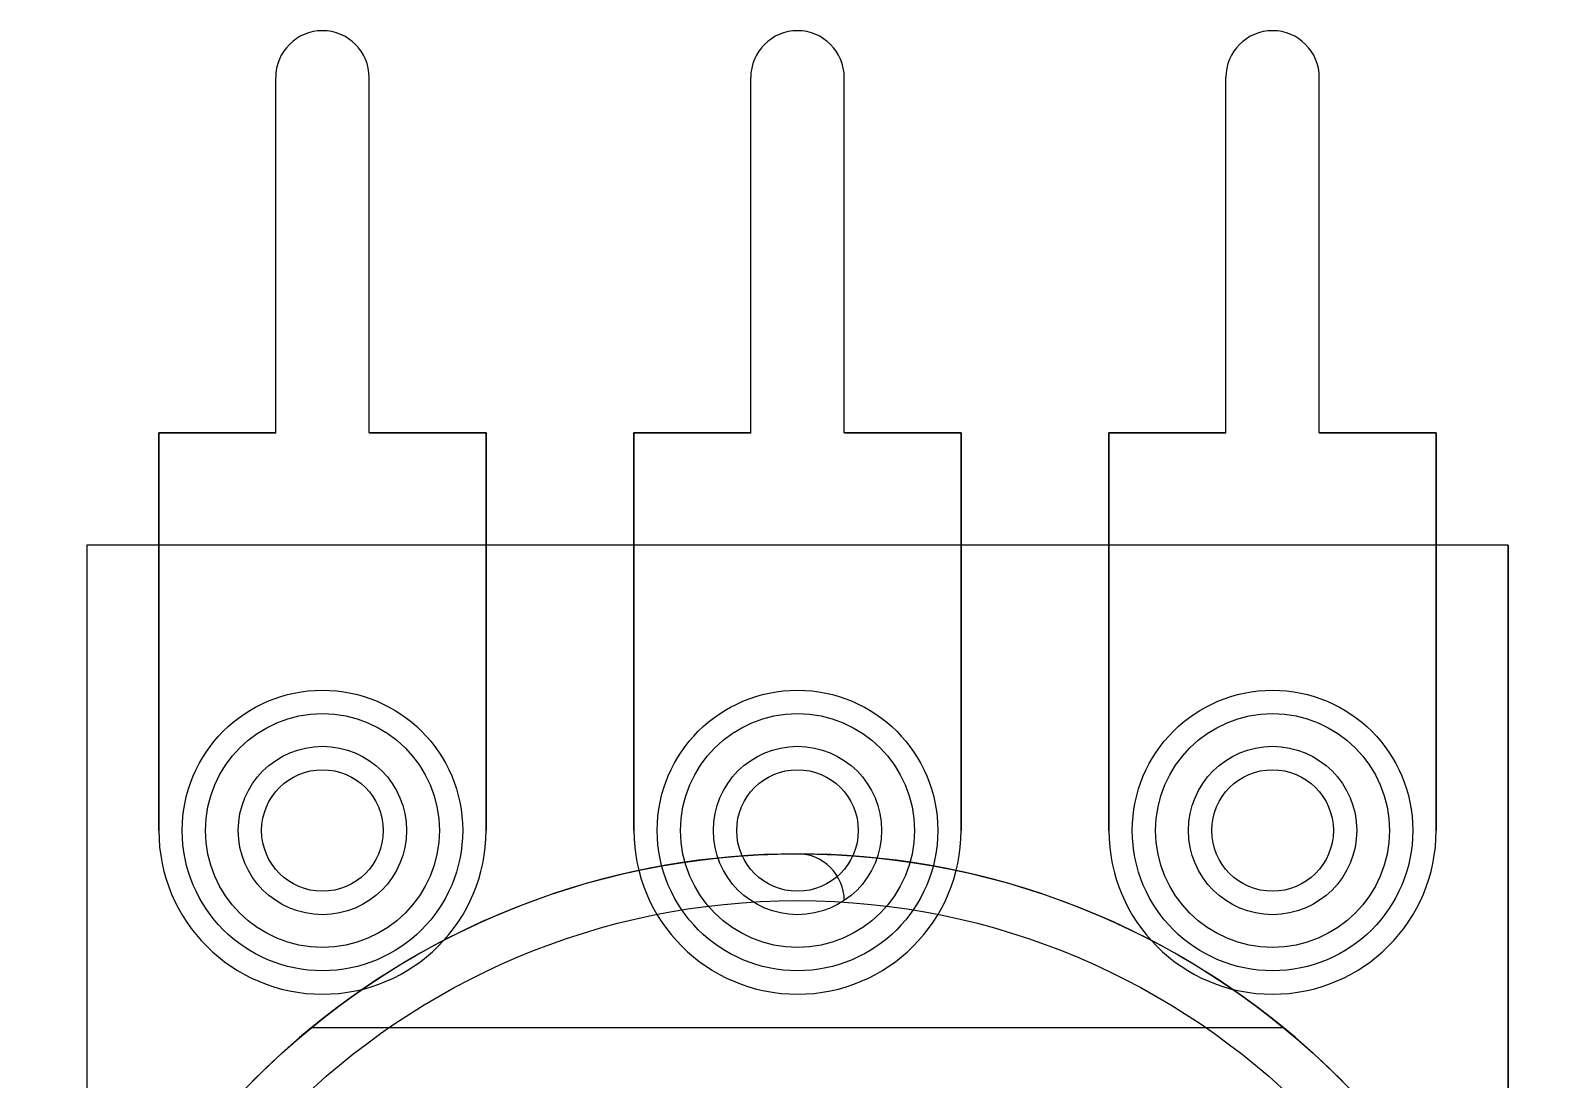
# Model space of a CAD drawing. Header units: millimetres. Extents: x -107 to 32, y -62 to 1.
# Drawn here: x -74.11 to -57.71, y -43.97 to -32.76 of the extents above; entities that cross this region are included whole.
import ezdxf

# ---------------------------------------------------------------- set-up
doc = ezdxf.new("R2010")
doc.units = ezdxf.units.MM
doc.layers.add('Part__Feature016', color=7, linetype='CONTINUOUS')

msp = doc.modelspace()

# ---------------------------------------------------------------- linework, layer by layer
at = {"layer": 'Part__Feature016'}
for p, q in [((-65.91, -32.76, -6.5), (-65.91, -32.76, -6)), ((-65.91, -32.76, -6.5), (-65.91, -32.76, -6)), ((-71.49, -37.06, -6.5), (-71.49, -33.26, -6.5)), ((-71.49, -33.26, -6.5), (-71.49, -33.26, -6)), ((-71.49, -37.06, -6), (-71.49, -33.26, -6)), ((-71.49, -33.26, -6.5), (-71.49, -33.26, -6)), ((-71.49, -37.06, -6.5), (-71.49, -33.26, -6.5)), ((-71.49, -37.06, -6), (-71.49, -33.26, -6)), ((-70.49, -37.06, -6.5), (-70.49, -33.26, -6.5)), ((-70.49, -33.26, -6), (-70.49, -33.26, -6.5)), ((-70.49, -37.06, -6), (-70.49, -33.26, -6)), ((-70.49, -33.26, -6), (-70.49, -33.26, -6.5)), ((-70.49, -37.06, -6), (-70.49, -33.26, -6)), ((-70.49, -37.06, -6.5), (-70.49, -33.26, -6.5)), ((-66.41, -33.26, -6.5), (-66.41, -33.26, -6)), ((-66.41, -37.06, -6.5), (-66.41, -33.26, -6.5)), ((-66.41, -37.06, -6), (-66.41, -33.26, -6)), ((-66.41, -33.26, -6.5), (-66.41, -33.26, -6)), ((-66.41, -37.06, -6.5), (-66.41, -33.26, -6.5)), ((-66.41, -37.06, -6), (-66.41, -33.26, -6)), ((-65.41, -37.06, -6.5), (-65.41, -33.26, -6.5)), ((-65.41, -33.26, -6), (-65.41, -33.26, -6.5)), ((-65.41, -37.06, -6), (-65.41, -33.26, -6)), ((-65.41, -33.26, -6), (-65.41, -33.26, -6.5)), ((-65.41, -37.06, -6), (-65.41, -33.26, -6)), ((-65.41, -37.06, -6.5), (-65.41, -33.26, -6.5)), ((-61.33, -37.06, -6.5), (-61.33, -33.26, -6.5)), ((-61.33, -33.26, -6.5), (-61.33, -33.26, -6)), ((-61.33, -37.06, -6), (-61.33, -33.26, -6)), ((-61.33, -33.26, -6.5), (-61.33, -33.26, -6)), ((-61.33, -37.06, -6.5), (-61.33, -33.26, -6.5)), ((-61.33, -37.06, -6), (-61.33, -33.26, -6)), ((-60.33, -37.06, -6.5), (-60.33, -33.26, -6.5)), ((-60.33, -33.26, -6), (-60.33, -33.26, -6.5)), ((-60.33, -37.06, -6), (-60.33, -33.26, -6)), ((-60.33, -33.26, -6), (-60.33, -33.26, -6.5)), ((-60.33, -37.06, -6), (-60.33, -33.26, -6)), ((-60.33, -37.06, -6.5), (-60.33, -33.26, -6.5)), ((-72.74, -41.31, -6.5), (-72.74, -37.06, -6.5)), ((-72.74, -37.06, -6.5), (-71.49, -37.06, -6.5)), ((-71.49, -37.06, -6), (-72.74, -37.06, -6)), ((-72.74, -37.06, -6), (-72.74, -38.26, -6)), ((-72.74, -37.06, -6.5), (-71.49, -37.06, -6.5)), ((-72.74, -37.06, -6), (-72.74, -37.06, -6.5)), ((-71.49, -37.06, -6), (-72.74, -37.06, -6)), ((-72.74, -37.06, -6), (-72.74, -38.26, -6)), ((-72.74, -37.06, -6), (-72.74, -37.06, -6.5)), ((-72.74, -41.31, -6.5), (-72.74, -37.06, -6.5)), ((-71.49, -37.06, -6), (-71.49, -37.06, -6.5)), ((-71.49, -37.06, -6), (-71.49, -37.06, -6.5)), ((-70.49, -37.06, -6.5), (-69.24, -37.06, -6.5)), ((-69.24, -37.06, -6), (-70.49, -37.06, -6)), ((-70.49, -37.06, -6.5), (-70.49, -37.06, -6)), ((-70.49, -37.06, -6.5), (-70.49, -37.06, -6)), ((-69.24, -37.06, -6), (-70.49, -37.06, -6)), ((-70.49, -37.06, -6.5), (-69.24, -37.06, -6.5)), ((-69.24, -37.06, -6.5), (-69.24, -41.31, -6.5)), ((-69.24, -38.26, -6), (-69.24, -37.06, -6)), ((-69.24, -37.06, -6), (-69.24, -37.06, -6.5)), ((-69.24, -37.06, -6.5), (-69.24, -41.31, -6.5)), ((-69.24, -37.06, -6), (-69.24, -37.06, -6.5)), ((-69.24, -38.26, -6), (-69.24, -37.06, -6)), ((-67.66, -41.31, -6.5), (-67.66, -37.06, -6.5)), ((-67.66, -37.06, -6.5), (-66.41, -37.06, -6.5)), ((-66.41, -37.06, -6), (-67.66, -37.06, -6)), ((-67.66, -37.06, -6), (-67.66, -38.26, -6)), ((-67.66, -37.06, -6.5), (-66.41, -37.06, -6.5)), ((-67.66, -37.06, -6), (-67.66, -37.06, -6.5)), ((-66.41, -37.06, -6), (-67.66, -37.06, -6)), ((-67.66, -37.06, -6), (-67.66, -38.26, -6)), ((-67.66, -37.06, -6), (-67.66, -37.06, -6.5)), ((-67.66, -41.31, -6.5), (-67.66, -37.06, -6.5)), ((-66.41, -37.06, -6), (-66.41, -37.06, -6.5)), ((-66.41, -37.06, -6), (-66.41, -37.06, -6.5)), ((-65.41, -37.06, -6.5), (-64.16, -37.06, -6.5)), ((-64.16, -37.06, -6), (-65.41, -37.06, -6)), ((-65.41, -37.06, -6.5), (-65.41, -37.06, -6)), ((-65.41, -37.06, -6.5), (-65.41, -37.06, -6)), ((-64.16, -37.06, -6), (-65.41, -37.06, -6)), ((-65.41, -37.06, -6.5), (-64.16, -37.06, -6.5)), ((-64.16, -37.06, -6.5), (-64.16, -41.31, -6.5)), ((-64.16, -38.26, -6), (-64.16, -37.06, -6)), ((-64.16, -37.06, -6), (-64.16, -37.06, -6.5)), ((-64.16, -37.06, -6.5), (-64.16, -41.31, -6.5)), ((-64.16, -37.06, -6), (-64.16, -37.06, -6.5)), ((-64.16, -38.26, -6), (-64.16, -37.06, -6)), ((-62.58, -41.31, -6.5), (-62.58, -37.06, -6.5)), ((-62.58, -37.06, -6.5), (-61.33, -37.06, -6.5)), ((-61.33, -37.06, -6), (-62.58, -37.06, -6)), ((-62.58, -37.06, -6), (-62.58, -38.26, -6)), ((-62.58, -37.06, -6.5), (-61.33, -37.06, -6.5)), ((-62.58, -37.06, -6), (-62.58, -37.06, -6.5)), ((-61.33, -37.06, -6), (-62.58, -37.06, -6)), ((-62.58, -37.06, -6), (-62.58, -38.26, -6)), ((-62.58, -37.06, -6), (-62.58, -37.06, -6.5)), ((-62.58, -41.31, -6.5), (-62.58, -37.06, -6.5)), ((-61.33, -37.06, -6), (-61.33, -37.06, -6.5)), ((-61.33, -37.06, -6), (-61.33, -37.06, -6.5)), ((-60.33, -37.06, -6.5), (-59.08, -37.06, -6.5)), ((-59.08, -37.06, -6), (-60.33, -37.06, -6)), ((-60.33, -37.06, -6.5), (-60.33, -37.06, -6)), ((-60.33, -37.06, -6.5), (-60.33, -37.06, -6)), ((-59.08, -37.06, -6), (-60.33, -37.06, -6)), ((-60.33, -37.06, -6.5), (-59.08, -37.06, -6.5)), ((-59.08, -37.06, -6.5), (-59.08, -41.31, -6.5)), ((-59.08, -38.26, -6), (-59.08, -37.06, -6)), ((-59.08, -37.06, -6), (-59.08, -37.06, -6.5)), ((-59.08, -37.06, -6.5), (-59.08, -41.31, -6.5)), ((-59.08, -37.06, -6), (-59.08, -37.06, -6.5)), ((-59.08, -38.26, -6), (-59.08, -37.06, -6)), ((-73.51, -38.26, -6), (-73.51, -45.9534, -6)), ((-72.74, -38.26, -6), (-73.51, -38.26, -6)), ((-73.51, -38.26, -6), (-73.51, -45.9534, -6)), ((-73.51, -38.26, -4.75), (-73.51, -45.9534, -4.75)), ((-73.51, -38.26, -6), (-73.51, -38.26, -4.75)), ((-72.74, -38.26, -6), (-73.51, -38.26, -6)), ((-73.51, -38.26, -6), (-73.51, -38.26, -4.75)), ((-58.31, -38.26, -4.75), (-73.51, -38.26, -4.75)), ((-58.31, -38.26, -4.75), (-73.51, -38.26, -4.75)), ((-73.51, -38.26, -4.75), (-73.51, -45.9534, -4.75)), ((-69.24, -38.26, -6), (-72.74, -38.26, -6)), ((-72.74, -38.26, -6), (-72.74, -41.31, -6)), ((-72.74, -38.26, -6), (-72.74, -41.31, -6)), ((-69.24, -38.26, -6), (-72.74, -38.26, -6)), ((-69.24, -41.31, -6), (-69.24, -38.26, -6)), ((-69.24, -41.31, -6), (-69.24, -38.26, -6)), ((-67.66, -38.26, -6), (-69.24, -38.26, -6)), ((-67.66, -38.26, -6), (-69.24, -38.26, -6)), ((-64.16, -38.26, -6), (-67.66, -38.26, -6)), ((-67.66, -38.26, -6), (-67.66, -41.31, -6)), ((-67.66, -38.26, -6), (-67.66, -41.31, -6)), ((-64.16, -38.26, -6), (-67.66, -38.26, -6)), ((-64.16, -41.31, -6), (-64.16, -38.26, -6)), ((-64.16, -41.31, -6), (-64.16, -38.26, -6)), ((-62.58, -38.26, -6), (-64.16, -38.26, -6)), ((-62.58, -38.26, -6), (-64.16, -38.26, -6)), ((-59.08, -38.26, -6), (-62.58, -38.26, -6)), ((-62.58, -38.26, -6), (-62.58, -41.31, -6)), ((-62.58, -38.26, -6), (-62.58, -41.31, -6)), ((-59.08, -38.26, -6), (-62.58, -38.26, -6)), ((-59.08, -41.31, -6), (-59.08, -38.26, -6)), ((-59.08, -41.31, -6), (-59.08, -38.26, -6)), ((-58.31, -38.26, -6), (-59.08, -38.26, -6)), ((-58.31, -38.26, -6), (-59.08, -38.26, -6)), ((-58.31, -38.26, -6), (-58.31, -45.9534, -6)), ((-58.31, -38.26, -6), (-58.31, -45.9534, -6)), ((-58.31, -38.26, -6), (-58.31, -38.26, -4.75)), ((-58.31, -45.9534, -4.75), (-58.31, -38.26, -4.75)), ((-58.31, -38.26, -6), (-58.31, -38.26, -4.75)), ((-58.31, -45.9534, -4.75), (-58.31, -38.26, -4.75)), ((-70.99, -39.81, -4.5), (-70.99, -39.81, -4.75)), ((-70.99, -39.81, -4.5), (-70.99, -39.81, -4.75)), ((-65.91, -39.81, -4.5), (-65.91, -39.81, -4.75)), ((-65.91, -39.81, -4.5), (-65.91, -39.81, -4.75)), ((-60.83, -39.81, -4.5), (-60.83, -39.81, -4.75)), ((-60.83, -39.81, -4.5), (-60.83, -39.81, -4.75)), ((-72.74, -41.31, -6), (-72.74, -41.31, -6.5)), ((-72.74, -41.31, -6), (-72.74, -41.31, -6.5)), ((-69.24, -41.31, -6), (-69.24, -41.31, -6.5)), ((-69.24, -41.31, -6), (-69.24, -41.31, -6.5)), ((-67.66, -41.31, -6), (-67.66, -41.31, -6.5)), ((-67.66, -41.31, -6), (-67.66, -41.31, -6.5)), ((-64.16, -41.31, -6), (-64.16, -41.31, -6.5)), ((-64.16, -41.31, -6), (-64.16, -41.31, -6.5)), ((-62.58, -41.31, -6), (-62.58, -41.31, -6.5)), ((-62.58, -41.31, -6), (-62.58, -41.31, -6.5)), ((-59.08, -41.31, -6), (-59.08, -41.31, -6.5)), ((-59.08, -41.31, -6), (-59.08, -41.31, -6.5)), ((-65.91, -41.56, -8), (-65.91, -41.56, -11.5)), ((-65.91, -41.56, -8), (-65.91, -41.56, -11.5)), ((-70.99, -41.96, -6.5), (-70.99, -41.96, -4.5)), ((-70.99, -41.96, -6.5), (-70.99, -41.96, -4.5)), ((-65.91, -41.96, -6.5), (-65.91, -41.96, -4.5)), ((-65.91, -41.96, -6.5), (-65.91, -41.96, -4.5)), ((-60.83, -41.96, -6.5), (-60.83, -41.96, -4.5)), ((-60.83, -41.96, -6.5), (-60.83, -41.96, -4.5)), ((-60.71, -43.4197, -6), (-71.11, -43.4197, -6)), ((-60.71, -43.4197, -8), (-71.11, -43.4197, -8)), ((-71.11, -43.4197, -6), (-71.11, -43.4197, -8)), ((-60.71, -43.4197, -8), (-71.11, -43.4197, -8)), ((-71.11, -43.4197, -6), (-71.11, -43.4197, -8)), ((-60.71, -43.4197, -6), (-71.11, -43.4197, -6)), ((-60.71, -43.4197, -8), (-60.71, -43.4197, -6)), ((-60.71, -43.4197, -8), (-60.71, -43.4197, -6))]:
    msp.add_line(p, q, dxfattribs=at)
for centre, radius in [((-70.99, -41.31), 1.5), ((-70.99, -41.31), 1.5), ((-70.99, -41.31), 1.5), ((-70.99, -41.31), 1.5), ((-65.91, -41.31), 1.5), ((-65.91, -41.31), 1.5), ((-65.91, -41.31), 1.5), ((-65.91, -41.31), 1.5), ((-60.83, -41.31), 1.5), ((-60.83, -41.31), 1.5), ((-60.83, -41.31), 1.5), ((-60.83, -41.31), 1.5), ((-70.99, -41.31), 1.25), ((-70.99, -41.31), 1.25), ((-65.91, -41.31), 1.25), ((-65.91, -41.31), 1.25), ((-60.83, -41.31), 1.25), ((-60.83, -41.31), 1.25), ((-70.99, -41.31), 0.9), ((-70.99, -41.31), 0.9), ((-65.91, -41.31), 0.9), ((-65.91, -41.31), 0.9), ((-60.83, -41.31), 0.9), ((-60.83, -41.31), 0.9), ((-70.99, -41.31), 0.65), ((-70.99, -41.31), 0.65), ((-70.99, -41.31), 0.65), ((-70.99, -41.31), 0.65), ((-65.91, -41.31), 0.65), ((-65.91, -41.31), 0.65), ((-65.91, -41.31), 0.65), ((-65.91, -41.31), 0.65), ((-60.83, -41.31), 0.65), ((-60.83, -41.31), 0.65), ((-60.83, -41.31), 0.65), ((-60.83, -41.31), 0.65), ((-65.91, -49.76), 8.2), ((-65.91, -49.76), 8.2), ((-65.91, -49.76), 7.7), ((-65.91, -49.76), 7.7)]:
    msp.add_circle(centre, radius, dxfattribs=at)
for centre, radius, start, end in [((-70.99, -33.26, -6.5), 0.5, 0, 180), ((-70.99, -33.26, -6.5), 0.5, 0, 180), ((-70.99, -33.26, -6), 0.5, 0, 180), ((-70.99, -33.26, -6), 0.5, 0, 180), ((-65.91, -33.26, -6), 0.5, 90, 180), ((-65.91, -33.26, -6.5), 0.5, 90, 180), ((-65.91, -33.26, -6.5), 0.5, 90, 180), ((-65.91, -33.26, -6), 0.5, 90, 180), ((-65.91, -33.26, -6.5), 0.5, 0, 90), ((-65.91, -33.26, -6.5), 0.5, 0, 90), ((-65.91, -33.26, -6), 0.5, 0, 90), ((-65.91, -33.26, -6), 0.5, 0, 90), ((-60.83, -33.26, -6.5), 0.5, 0, 180), ((-60.83, -33.26, -6.5), 0.5, 0, 180), ((-60.83, -33.26, -6), 0.5, 0, 180), ((-60.83, -33.26, -6), 0.5, 0, 180), ((-70.99, -40.06, -4.5), 0, 90, 0), ((-70.99, -40.06, -4.5), 0, 90, 0), ((-65.91, -40.06, -4.5), 0, 90, 0), ((-65.91, -40.06, -4.5), 0, 90, 0), ((-60.83, -40.06, -4.5), 0, 90, 0), ((-60.83, -40.06, -4.5), 0, 90, 0), ((-70.99, -41.31, -6.5), 1.75, -180, 0), ((-70.99, -41.31, -6), 1.75, -180, 0), ((-70.99, -41.31, -6.5), 1.75, -180, 0), ((-70.99, -41.31, -6), 1.75, -180, 0), ((-65.91, -41.31, -6.5), 1.75, 180, 0), ((-65.91, -41.31, -6), 1.75, 180, 0), ((-65.91, -41.31, -6.5), 1.75, 180, 0), ((-65.91, -41.31, -6), 1.75, 180, 0), ((-60.83, -41.31, -6.5), 1.75, 180, 0), ((-60.83, -41.31, -6), 1.75, 180, 0), ((-60.83, -41.31, -6.5), 1.75, 180, 0), ((-60.83, -41.31, -6), 1.75, 180, 0), ((-65.91, -49.76, -8), 8.2, 90, 129.357), ((-65.91, -49.76, -8), 8.2, 90, 129.357), ((-65.91, -49.76, -8), 8.2, 50.6433, 90), ((-65.91, -49.76, -8), 8.2, 50.6433, 90), ((-65.91, -42.06, -11.5), 0.5, 0, 90), ((-65.91, -42.06, -11.5), 0.5, 0, 90), ((-70.99, -42.21, -4.5), 0, 90, 0), ((-70.99, -42.21, -4.5), 0, 90, 0), ((-65.91, -42.21, -4.5), 0, 90, 0), ((-65.91, -42.21, -4.5), 0, 90, 0), ((-60.83, -42.21, -4.5), 0, 90, 0), ((-60.83, -42.21, -4.5), 0, 90, 0), ((-65.91, -49.76, -6), 8.2, 129.357, 50.6433), ((-65.91, -49.76, -6), 8.2, 129.357, 50.6433)]:
    msp.add_arc(centre, radius, start, end, dxfattribs=at)

doc.saveas('drawing.dxf')
